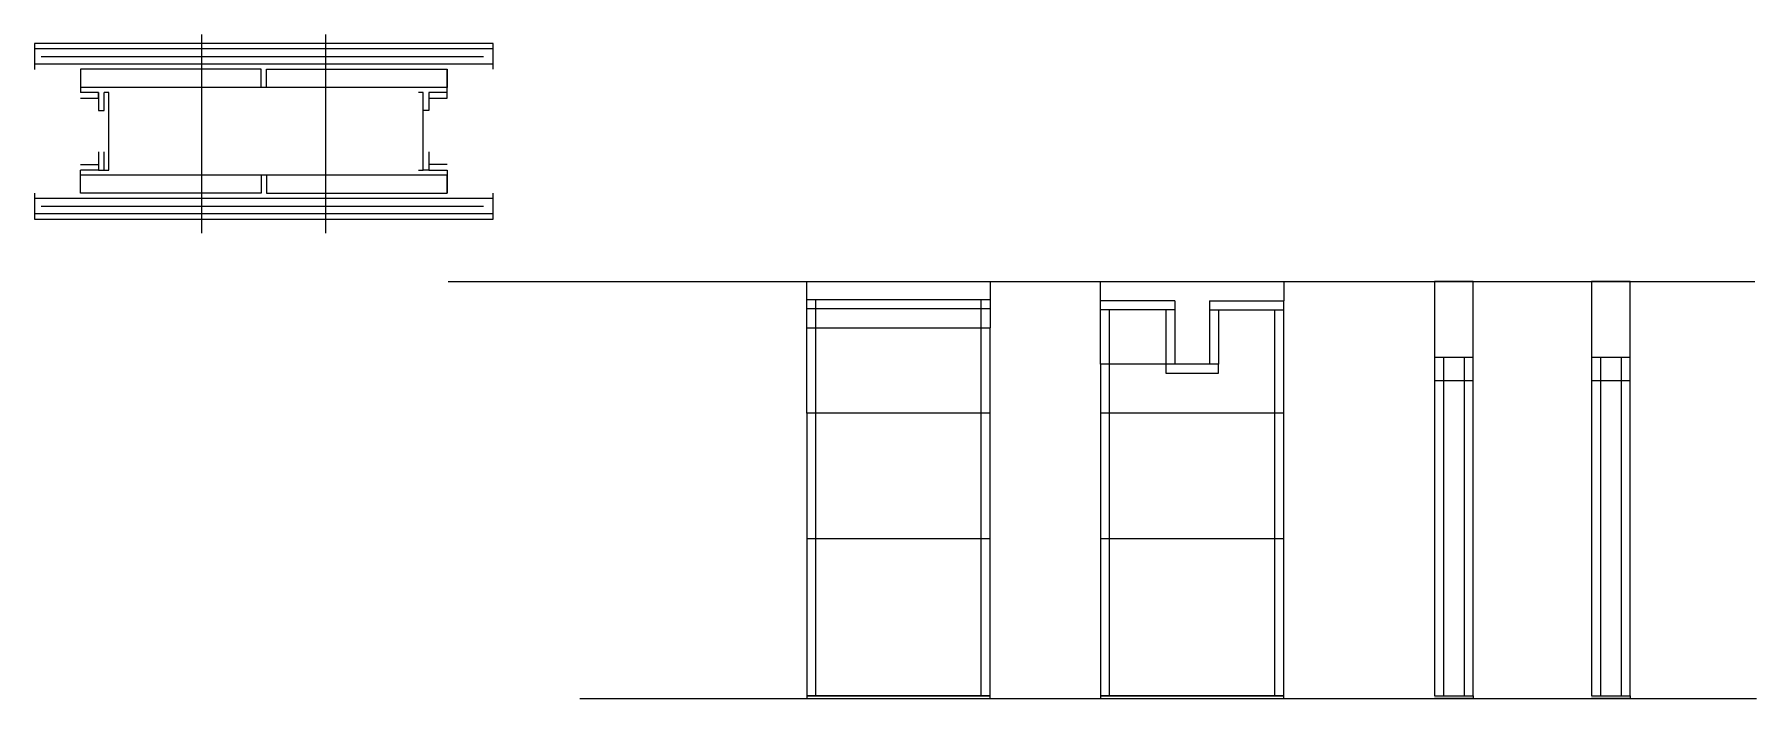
# Model space of a CAD drawing. Header units: metres. Extents: x 3481 to 4815, y 7387 to 7901.
import ezdxf

# ---------------------------------------------------------------- set-up
doc = ezdxf.new("R2010")
doc.units = ezdxf.units.M
for name, color, linetype in [('CHAPA', 7, 'Continuous'), ('COTA', 7, 'Continuous'), ('Hachura', 7, 'Continuous'), ('Madeira', 7, 'Continuous'), ('MEIO_PONT', 7, 'Continuous'), ('Nível', 7, 'Continuous'), ('Painéis', 7, 'Continuous'), ('Perfil Metálico', 7, 'Continuous'), ('SARR_2.2x7', 7, 'Continuous'), ('SARRAFO', 7, 'Continuous')]:
    doc.layers.add(name, color=color, linetype=linetype)

msp = doc.modelspace()

# ---------------------------------------------------------------- linework, layer by layer
at = {"layer": 'CHAPA', "color": 7, "lineweight": 25}
for points in [[(3800.6, 7855.8), (3800.6, 7859.8), (3516.6, 7859.8), (3516.6, 7855.8)], [(3535, 7795.8), (3538.6, 7795.8), (3538.6, 7855.8), (3535, 7855.8)], [(3778.6, 7795.8), (3782.2, 7795.8), (3782.2, 7855.8), (3778.6, 7855.8)], [(3800.6, 7795.8), (3800.6, 7791.8), (3516.6, 7791.8), (3516.6, 7795.8)]]:
    msp.add_lwpolyline(points, dxfattribs=at)
at = {"layer": 'COTA', "color": 7, "lineweight": 25}
for p, q in [((4079.4, 7695.6), (4079.4, 7709.6)), ((4079.4, 7709.6), (4221.4, 7709.6)), ((4221.4, 7709.6), (4221.4, 7695.6)), ((4306.9, 7694.6), (4306.9, 7709.6)), ((4306.9, 7709.6), (4448.9, 7709.6)), ((4448.9, 7709.6), (4448.9, 7694.6))]:
    msp.add_line(p, q, dxfattribs=at)
for points in [[(4595.6, 7650.6), (4595.6, 7709.6), (4565.6, 7709.6), (4565.6, 7650.6)], [(4717.3, 7650.6), (4717.3, 7709.6), (4687.3, 7709.6), (4687.3, 7650.6)]]:
    msp.add_lwpolyline(points, dxfattribs=at)
at = {"layer": 'Hachura', "color": 7, "lineweight": 25}
for p, q in [((3610.6, 7747), (3610.6, 7900.8)), ((3706.6, 7747), (3706.6, 7900.8)), ((3486.2, 7883.8), (3828.8, 7883.8)), ((3486.2, 7767.8), (3828.8, 7767.8))]:
    msp.add_line(p, q, dxfattribs=at)
at = {"layer": 'Madeira', "color": 7, "lineweight": 25}
for points in [[(3656.6, 7859.8), (3656.6, 7873.8), (3516.6, 7873.8), (3516.6, 7859.8)], [(3660.6, 7859.8), (3660.6, 7873.8), (3800.6, 7873.8), (3800.6, 7859.8)], [(3656.6, 7791.8), (3656.6, 7777.8), (3516.6, 7777.8), (3516.6, 7791.8)], [(3660.6, 7791.8), (3660.6, 7777.8), (3800.6, 7777.8), (3800.6, 7791.8)]]:
    msp.add_lwpolyline(points, dxfattribs=at)
at = {"layer": 'MEIO_PONT', "color": 7, "lineweight": 25}
for points in [[(3800.6, 7873.8), (3800.6, 7859.8), (3800.6, 7859.8), (3800.6, 7873.8)], [(3800.6, 7791.8), (3800.6, 7777.8), (3800.6, 7777.8), (3800.6, 7791.8)]]:
    msp.add_lwpolyline(points, dxfattribs=at)
at = {"layer": 'Nível', "color": 7, "lineweight": 25}
for p, q in [((3801.4, 7709.6), (4813.8, 7709.6)), ((3903.6, 7386.6), (4815.2, 7386.6))]:
    msp.add_line(p, q, dxfattribs=at)
at = {"layer": 'Painéis', "color": 7, "lineweight": 25}
for p, q in [((4079.4, 7673.6), (4079.4, 7695.6)), ((4079.4, 7695.6), (4221.4, 7695.6)), ((4221.4, 7695.6), (4221.4, 7673.6)), ((4306.9, 7645.6), (4306.9, 7694.6)), ((4364.4, 7694.6), (4306.9, 7694.6)), ((4364.4, 7694.6), (4364.4, 7645.6)), ((4391.4, 7694.6), (4391.4, 7645.6)), ((4391.4, 7694.6), (4448.9, 7694.6)), ((4448.9, 7694.6), (4448.9, 7694.6)), ((4448.9, 7607.6), (4448.9, 7694.6)), ((4079.4, 7673.6), (4221.4, 7673.6)), ((4079.4, 7607.6), (4079.4, 7673.6)), ((4221.4, 7607.6), (4221.4, 7673.6)), ((4306.9, 7645.6), (4306.9, 7607.6)), ((4391.4, 7645.6), (4306.9, 7645.6)), ((4565.6, 7650.6), (4565.6, 7388.6)), ((4595.6, 7650.6), (4565.6, 7650.6)), ((4595.6, 7388.6), (4595.6, 7650.6)), ((4687.3, 7650.6), (4687.3, 7388.6)), ((4717.3, 7650.6), (4687.3, 7650.6)), ((4717.3, 7388.6), (4717.3, 7650.6)), ((4595.6, 7632.6), (4565.6, 7632.6)), ((4717.3, 7632.6), (4687.3, 7632.6)), ((4079.4, 7607.6), (4079.4, 7386.6)), ((4221.4, 7607.6), (4079.4, 7607.6)), ((4221.4, 7386.6), (4221.4, 7607.6)), ((4306.9, 7607.6), (4306.9, 7386.6)), ((4448.9, 7607.6), (4306.9, 7607.6)), ((4448.9, 7386.6), (4448.9, 7607.6)), ((4079.4, 7510.6), (4221.4, 7510.6)), ((4306.9, 7510.6), (4448.9, 7510.6)), ((4079.4, 7388.6), (4221.4, 7388.6)), ((4306.9, 7388.6), (4448.9, 7388.6)), ((4565.6, 7388.6), (4595.6, 7388.6)), ((4687.3, 7388.6), (4717.3, 7388.6))]:
    msp.add_line(p, q, dxfattribs=at)
for points in [[(4221.4, 7388.6), (4079.4, 7388.6), (4079.4, 7386.6), (4221.4, 7386.6)], [(4448.9, 7388.6), (4306.9, 7388.6), (4306.9, 7386.6), (4448.9, 7386.6)], [(4565.6, 7388.6), (4595.6, 7388.6), (4595.6, 7386.6), (4565.6, 7386.6)], [(4687.3, 7388.6), (4717.3, 7388.6), (4717.3, 7386.6), (4687.3, 7386.6)]]:
    msp.add_lwpolyline(points, dxfattribs=at)
at = {"layer": 'Perfil Metálico', "color": 7, "lineweight": 25}
for p, q in [((3836.4, 7889.7), (3480.9, 7889.7)), ((3836.4, 7877.7), (3480.9, 7877.7)), ((3836.4, 7773.8), (3480.9, 7773.8)), ((3836.4, 7761.8), (3480.9, 7761.8))]:
    msp.add_line(p, q, dxfattribs=at)
for points in [[(3836.4, 7873.8), (3836.4, 7893.8), (3480.9, 7893.7), (3480.9, 7873.7)], [(3480.9, 7777.8), (3480.9, 7757.8), (3836.4, 7757.8), (3836.4, 7777.8)]]:
    msp.add_lwpolyline(points, dxfattribs=at)
at = {"layer": 'SARR_2.2x7', "color": 7, "lineweight": 25}
for p, q in [((4079.4, 7688.6), (4221.4, 7688.6)), ((4086.4, 7673.6), (4086.4, 7695.6)), ((4214.4, 7673.6), (4214.4, 7695.6)), ((4364.4, 7687.6), (4306.9, 7687.6)), ((4313.9, 7645.6), (4313.9, 7687.6)), ((4357.4, 7687.6), (4357.4, 7645.6)), ((4391.4, 7687.6), (4448.9, 7687.6)), ((4398.4, 7687.6), (4398.4, 7645.6)), ((4441.9, 7694.6), (4441.9, 7694.6)), ((4441.9, 7694.6), (4448.9, 7694.6)), ((4441.9, 7607.6), (4441.9, 7687.6)), ((4086.4, 7607.6), (4086.4, 7673.6)), ((4214.4, 7607.6), (4214.4, 7673.6)), ((4313.9, 7645.6), (4306.9, 7645.6)), ((4313.9, 7645.6), (4313.9, 7645.6)), ((4313.9, 7607.6), (4313.9, 7645.6)), ((4357.4, 7645.6), (4357.4, 7638.6)), ((4398.4, 7645.6), (4357.4, 7645.6)), ((4398.4, 7638.6), (4398.4, 7645.6)), ((4572.6, 7650.6), (4572.6, 7388.6)), ((4588.6, 7650.6), (4588.6, 7388.6)), ((4694.3, 7650.6), (4694.3, 7388.6)), ((4710.3, 7650.6), (4710.3, 7388.6)), ((4357.4, 7638.6), (4398.4, 7638.6)), ((4572.6, 7632.6), (4572.6, 7632.6)), ((4572.6, 7632.6), (4572.6, 7632.6)), ((4588.6, 7632.6), (4588.6, 7632.6)), ((4588.6, 7632.6), (4588.6, 7632.6)), ((4694.3, 7632.6), (4694.3, 7632.6)), ((4694.3, 7632.6), (4694.3, 7632.6)), ((4710.3, 7632.6), (4710.3, 7632.6)), ((4710.3, 7632.6), (4710.3, 7632.6)), ((4086.4, 7510.6), (4086.4, 7607.6)), ((4214.4, 7510.6), (4214.4, 7607.6)), ((4313.9, 7510.6), (4313.9, 7607.6)), ((4441.9, 7510.6), (4441.9, 7607.6)), ((4086.4, 7388.6), (4086.4, 7510.6)), ((4214.4, 7388.6), (4214.4, 7510.6)), ((4313.9, 7388.6), (4313.9, 7510.6)), ((4441.9, 7388.6), (4441.9, 7510.6)), ((4086.4, 7388.6), (4086.4, 7388.6)), ((4214.4, 7388.6), (4214.4, 7388.6)), ((4313.9, 7388.6), (4313.9, 7388.6)), ((4441.9, 7388.6), (4441.9, 7388.6))]:
    msp.add_line(p, q, dxfattribs=at)
at = {"layer": 'SARRAFO', "color": 7, "lineweight": 25}
for points in [[(3516.6, 7851.4), (3530.6, 7851.4), (3530.6, 7855.8), (3516.6, 7855.8)], [(3516.6, 7851.4), (3530.6, 7851.4), (3530.6, 7855.8), (3516.6, 7855.8)], [(3530.6, 7855.8), (3530.6, 7841.8), (3535, 7841.8), (3535, 7855.8)], [(3786.6, 7855.8), (3786.6, 7841.8), (3782.2, 7841.8), (3782.2, 7855.8)], [(3786.6, 7851.4), (3800.6, 7851.4), (3800.6, 7855.8), (3786.6, 7855.8)], [(3786.6, 7851.4), (3800.6, 7851.4), (3800.6, 7855.8), (3786.6, 7855.8)], [(3530.6, 7809.8), (3530.6, 7795.8), (3535, 7795.8), (3535, 7809.8)], [(3786.6, 7809.8), (3786.6, 7795.8), (3782.2, 7795.8), (3782.2, 7809.8)], [(3516.6, 7800.2), (3530.6, 7800.2), (3530.6, 7795.8), (3516.6, 7795.8)], [(3516.6, 7800.2), (3530.6, 7800.2), (3530.6, 7795.8), (3516.6, 7795.8)], [(3800.6, 7800.2), (3786.6, 7800.2), (3786.6, 7795.8), (3800.6, 7795.8)], [(3800.6, 7800.2), (3786.6, 7800.2), (3786.6, 7795.8), (3800.6, 7795.8)]]:
    msp.add_lwpolyline(points, dxfattribs=at)

doc.saveas('drawing.dxf')
